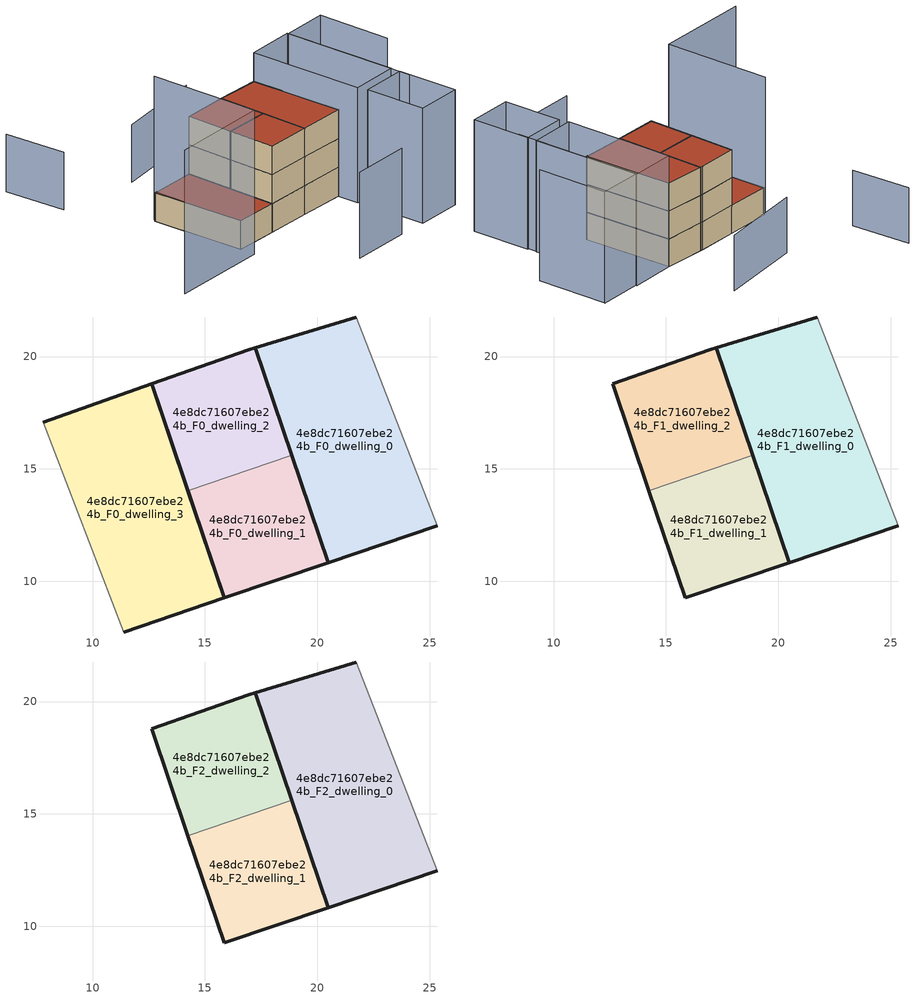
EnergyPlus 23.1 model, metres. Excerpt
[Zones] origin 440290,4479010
4e8dc71607ebe24b_F0_dwelling_0
 floor ground (EU_floor_Construction): 25.34,12.47 21.73,21.76 17.23,20.39 20.48,10.82 z0
 wall outside (EU_wall_Construction): 25.34,12.47 20.48,10.82 17.23,20.39 21.73,21.76 z0:3
 wall adiabatic (EU_wall_Construction): 21.73,21.76 25.34,12.47 z0:3
4e8dc71607ebe24b_F0_dwelling_1
 floor ground (EU_floor_Construction): 20.48,10.82 18.86,15.6 14.24,14.04 15.86,9.26 z0
 wall outside (EU_wall_Construction): 18.86,15.6 20.48,10.82 15.86,9.26 14.24,14.04 z0:3
 wall to 4e8dc71607ebe24b_F0_dwelling_2 (EU_wall_Construction): 14.24,14.04 18.86,15.6 z0:3
4e8dc71607ebe24b_F0_dwelling_2
 floor ground (EU_floor_Construction): 18.86,15.6 17.23,20.39 16.95,20.31 12.63,18.78 14.24,14.04 z0
 wall outside (EU_wall_Construction): 14.24,14.04 12.63,18.78 16.95,20.31 17.23,20.39 18.86,15.6 z0:3
4e8dc71607ebe24b_F0_dwelling_3
 floor ground (EU_floor_Construction): 15.86,9.26 12.63,18.78 7.81,17.08 11.4,7.74 z0
 wall outside (EU_wall_Construction): 7.81,17.08 12.63,18.78 15.86,9.26 11.4,7.74 z0:3
 wall adiabatic (EU_wall_Construction): 11.4,7.74 7.81,17.08 z0:3
 roof outside (EU_roof_Construction): 12.63,18.78 15.86,9.26 11.4,7.74 7.81,17.08 z3
4e8dc71607ebe24b_F1_dwelling_0
 floor to 4e8dc71607ebe24b_F0_dwelling_0 (EU_floor_Construction): 25.33,12.47 21.73,21.76 17.23,20.39 20.48,10.82 z3
 wall outside (EU_wall_Construction): 25.34,12.47 20.48,10.82 17.23,20.39 21.73,21.76 z3:6
 wall adiabatic (EU_wall_Construction): 21.73,21.76 25.34,12.47 z3:6
4e8dc71607ebe24b_F1_dwelling_1
 floor to 4e8dc71607ebe24b_F0_dwelling_1 (EU_floor_Construction): 20.48,10.82 18.86,15.6 14.24,14.04 15.86,9.26 z3
 wall outside (EU_wall_Construction): 18.86,15.6 20.48,10.82 15.86,9.26 14.24,14.04 z3:6
 wall to 4e8dc71607ebe24b_F1_dwelling_2 (EU_wall_Construction): 14.24,14.04 18.86,15.6 z3:6
4e8dc71607ebe24b_F1_dwelling_2
 floor to 4e8dc71607ebe24b_F0_dwelling_2 (EU_floor_Construction): 18.86,15.6 17.23,20.39 16.95,20.31 12.63,18.78 14.24,14.04 z3
 wall outside (EU_wall_Construction): 14.24,14.04 12.63,18.78 16.95,20.31 17.23,20.39 18.86,15.6 z3:6
4e8dc71607ebe24b_F2_dwelling_0
 floor to 4e8dc71607ebe24b_F1_dwelling_0 (EU_floor_Construction): 25.33,12.47 21.73,21.76 17.23,20.39 20.48,10.82 z6
 wall outside (EU_wall_Construction): 25.34,12.47 20.48,10.82 17.23,20.39 21.73,21.76 z6:9
 wall adiabatic (EU_wall_Construction): 21.73,21.76 25.34,12.47 z6:9
 roof outside (EU_roof_Construction): 21.73,21.76 25.34,12.47 20.48,10.82 17.23,20.39 z9
4e8dc71607ebe24b_F2_dwelling_1
 floor to 4e8dc71607ebe24b_F1_dwelling_1 (EU_floor_Construction): 20.48,10.82 18.86,15.6 14.24,14.04 15.86,9.26 z6
 wall outside (EU_wall_Construction): 18.86,15.6 20.48,10.82 15.86,9.26 14.24,14.04 z6:9
 wall to 4e8dc71607ebe24b_F2_dwelling_2 (EU_wall_Construction): 14.24,14.04 18.86,15.6 z6:9
 roof outside (EU_roof_Construction): 18.86,15.6 20.48,10.82 15.86,9.26 14.24,14.04 z9
4e8dc71607ebe24b_F2_dwelling_2
 floor to 4e8dc71607ebe24b_F1_dwelling_2 (EU_floor_Construction): 18.86,15.6 17.23,20.39 16.95,20.31 12.63,18.78 14.24,14.04 z6
 wall outside (EU_wall_Construction): 14.24,14.04 12.63,18.78 16.95,20.31 17.23,20.39 18.86,15.6 z6:9
 roof outside (EU_roof_Construction): 17.23,20.39 18.86,15.6 14.24,14.04 12.63,18.78 16.95,20.31 z9
shading: 19.84,0.23 25.92,2.4 z0:9; 31.54,10.03 26.61,23.44 / 26.61,23.44 31.23,25.14 / 33.94,17.67 31.26,25.07 / 31.19,11.17 33.47,5.07 / 33.47,5.07 28.81,3.33 / 28.81,3.33 26.53,9.42 / 26.53,9.42 31.19,11.17 / 26.57,23.56 30.83,12.09 / 30.83,12.09 25.99,10.29 / 25.99,10.29 21.73,21.76 / 21.73,21.76 26.57,23.56 z0:12; 7.92,17.38 11.96,6.24 / 11.96,6.24 1.98,2.62 z0:15; -0.63,29.83 1.88,23.7 / 19.19,29.61 10.43,25.28 z0:6
[Building]
EU S2 Campaign: North Axis=0; Terrain=City; Solar Distribution=FullExterior
[Site:Location]
Madrid: Latitude=40.5; Longitude=-3.5; Time Zone=1; Elevation=609
[SizingPeriod:WeatherFileDays]
AnnualSizingPeriod: Begin Month=1; Begin Day of Month=1; End Month=12; End Day of Month=31; Day of Week for Start Day=Monday; Use Weather File Daylight Saving Period=No; Use Weather File Rain and Snow Indicators=No
[MATERIAL]
EU_InternalMass_Material: Roughness=MediumRough; Thickness=0.1; Conductivity=1; Density=1800; Specific Heat=900; Thermal Absorptance=0.9; Solar Absorptance=0.7; Visible Absorptance=0.7
[MATERIAL:NOMASS] Roughness=MediumRough; Thermal Absorptance=0.9; Solar Absorptance=0.7; Visible Absorptance=0.7
Name | Thermal Resistance
EU_wall_NoMass | 0.609216
EU_roof_NoMass | 0.513268
EU_floor_NoMass | 0.568163
[CONSTRUCTION]
EU_wall_Construction: EU_wall_NoMass
EU_roof_Construction: EU_roof_NoMass
EU_floor_Construction: EU_floor_NoMass
EU_InternalMass_Construction: EU_InternalMass_Material
[ZONE] Type=1; Multiplier=1; Ceiling Height=autocalculate; Floor Area=autocalculate; Part of Total Floor Area=Yes
Name | Volume
4e8dc71607ebe24b_F0_dwelling_0; 4e8dc71607ebe24b_F1_dwelling_0; 4e8dc71607ebe24b_F2_dwelling_0 | 147.704
4e8dc71607ebe24b_F0_dwelling_1 | 73.8673
4e8dc71607ebe24b_F1_dwelling_1; 4e8dc71607ebe24b_F2_dwelling_1 | 73.8677
4e8dc71607ebe24b_F0_dwelling_2; 4e8dc71607ebe24b_F1_dwelling_2; 4e8dc71607ebe24b_F2_dwelling_2 | 73.8519
4e8dc71607ebe24b_F0_dwelling_3 | 147.691
[INTERNALMASS] Construction=EU_InternalMass_Construction
Name | Zone or ZoneList | Surface Area
4e8dc71607ebe24b_F0_dwelling_0_EU_InternalMass | 4e8dc71607ebe24b_F0_dwelling_0 | 49.2347
4e8dc71607ebe24b_F0_dwelling_1_EU_InternalMass | 4e8dc71607ebe24b_F0_dwelling_1 | 24.6225
4e8dc71607ebe24b_F0_dwelling_2_EU_InternalMass | 4e8dc71607ebe24b_F0_dwelling_2 | 24.6173
4e8dc71607ebe24b_F0_dwelling_3_EU_InternalMass | 4e8dc71607ebe24b_F0_dwelling_3 | 49.2305
4e8dc71607ebe24b_F1_dwelling_0_EU_InternalMass | 4e8dc71607ebe24b_F1_dwelling_0 | 49.2347
4e8dc71607ebe24b_F1_dwelling_1_EU_InternalMass | 4e8dc71607ebe24b_F1_dwelling_1 | 49.242
4e8dc71607ebe24b_F1_dwelling_2_EU_InternalMass | 4e8dc71607ebe24b_F1_dwelling_2 | 49.2305
4e8dc71607ebe24b_F2_dwelling_0_EU_InternalMass | 4e8dc71607ebe24b_F2_dwelling_0 | 49.2347
4e8dc71607ebe24b_F2_dwelling_1_EU_InternalMass | 4e8dc71607ebe24b_F2_dwelling_1 | 49.242
4e8dc71607ebe24b_F2_dwelling_2_EU_InternalMass | 4e8dc71607ebe24b_F2_dwelling_2 | 49.2305
[OTHEREQUIPMENT] Fuel Type=Electricity; Design Level Calculation Method=Watts/Area; Power per Zone Floor Area=1; Fraction Latent=0; Fraction Radiant=0; Fraction Lost=0; Carbon Dioxide Generation Rate=0; EndUse Subcategory=EU_Step8_InternalGains
Name | Zone or ZoneList or Space or SpaceList | Schedule
EU_Step8_InternalGain_4e8dc71607ebe24b_F0_dwelling_0_f000 | 4e8dc71607ebe24b_F0_dwelling_0 | EU_Step8_GainSchedule_4e8dc71607ebe24b_F0_dwelling_0_f000
EU_Step8_InternalGain_4e8dc71607ebe24b_F0_dwelling_1_f000 | 4e8dc71607ebe24b_F0_dwelling_1 | EU_Step8_GainSchedule_4e8dc71607ebe24b_F0_dwelling_1_f000
EU_Step8_InternalGain_4e8dc71607ebe24b_F0_dwelling_2_f000 | 4e8dc71607ebe24b_F0_dwelling_2 | EU_Step8_GainSchedule_4e8dc71607ebe24b_F0_dwelling_2_f000
EU_Step8_InternalGain_4e8dc71607ebe24b_F0_dwelling_3_f000 | 4e8dc71607ebe24b_F0_dwelling_3 | EU_Step8_GainSchedule_4e8dc71607ebe24b_F0_dwelling_3_f000
EU_Step8_InternalGain_4e8dc71607ebe24b_F1_dwelling_0_f000 | 4e8dc71607ebe24b_F1_dwelling_0 | EU_Step8_GainSchedule_4e8dc71607ebe24b_F1_dwelling_0_f000
EU_Step8_InternalGain_4e8dc71607ebe24b_F1_dwelling_1_f000 | 4e8dc71607ebe24b_F1_dwelling_1 | EU_Step8_GainSchedule_4e8dc71607ebe24b_F1_dwelling_1_f000
EU_Step8_InternalGain_4e8dc71607ebe24b_F1_dwelling_2_f000 | 4e8dc71607ebe24b_F1_dwelling_2 | EU_Step8_GainSchedule_4e8dc71607ebe24b_F1_dwelling_2_f000
EU_Step8_InternalGain_4e8dc71607ebe24b_F2_dwelling_0_f000 | 4e8dc71607ebe24b_F2_dwelling_0 | EU_Step8_GainSchedule_4e8dc71607ebe24b_F2_dwelling_0_f000
EU_Step8_InternalGain_4e8dc71607ebe24b_F2_dwelling_1_f000 | 4e8dc71607ebe24b_F2_dwelling_1 | EU_Step8_GainSchedule_4e8dc71607ebe24b_F2_dwelling_1_f000
EU_Step8_InternalGain_4e8dc71607ebe24b_F2_dwelling_2_f000 | 4e8dc71607ebe24b_F2_dwelling_2 | EU_Step8_GainSchedule_4e8dc71607ebe24b_F2_dwelling_2_f000
[ZONEVENTILATION:DESIGNFLOWRATE] Schedule=EU_AlwaysOn; Design Flow Rate Calculation Method=AirChanges/Hour; Air Changes per Hour=0.752966; Ventilation Type=Natural; Fan Pressure Rise=0; Fan Total Efficiency=1; Constant Term Coefficient=1; Temperature Term Coefficient=0; Velocity Term Coefficient=0; Velocity Squared Term Coefficient=0; Minimum Indoor Temperature=-100; Maximum Indoor Temperature=100; Delta Temperature=-100; Minimum Outdoor Temperature=-100; Maximum Outdoor Temperature=100; Maximum Wind Speed=40
Name | Zone or ZoneList or Space or SpaceList
EU_ConstantAir_4e8dc71607ebe24b_F0_dwelling_0 | 4e8dc71607ebe24b_F0_dwelling_0
EU_ConstantAir_4e8dc71607ebe24b_F0_dwelling_1 | 4e8dc71607ebe24b_F0_dwelling_1
EU_ConstantAir_4e8dc71607ebe24b_F0_dwelling_2 | 4e8dc71607ebe24b_F0_dwelling_2
EU_ConstantAir_4e8dc71607ebe24b_F0_dwelling_3 | 4e8dc71607ebe24b_F0_dwelling_3
EU_ConstantAir_4e8dc71607ebe24b_F1_dwelling_0 | 4e8dc71607ebe24b_F1_dwelling_0
EU_ConstantAir_4e8dc71607ebe24b_F1_dwelling_1 | 4e8dc71607ebe24b_F1_dwelling_1
EU_ConstantAir_4e8dc71607ebe24b_F1_dwelling_2 | 4e8dc71607ebe24b_F1_dwelling_2
EU_ConstantAir_4e8dc71607ebe24b_F2_dwelling_0 | 4e8dc71607ebe24b_F2_dwelling_0
EU_ConstantAir_4e8dc71607ebe24b_F2_dwelling_1 | 4e8dc71607ebe24b_F2_dwelling_1
EU_ConstantAir_4e8dc71607ebe24b_F2_dwelling_2 | 4e8dc71607ebe24b_F2_dwelling_2
[HVACTEMPLATE:THERMOSTAT] Constant Heating Setpoint=20; Constant Cooling Setpoint=50
EU_HeatOnly_4e8dc71607ebe24b_F0_dwelling_0; EU_HeatOnly_4e8dc71607ebe24b_F0_dwelling_1; EU_HeatOnly_4e8dc71607ebe24b_F0_dwelling_2; EU_HeatOnly_4e8dc71607ebe24b_F0_dwelling_3; EU_HeatOnly_4e8dc71607ebe24b_F1_dwelling_0; EU_HeatOnly_4e8dc71607ebe24b_F1_dwelling_1; EU_HeatOnly_4e8dc71607ebe24b_F1_dwelling_2; EU_HeatOnly_4e8dc71607ebe24b_F2_dwelling_0; EU_HeatOnly_4e8dc71607ebe24b_F2_dwelling_1; EU_HeatOnly_4e8dc71607ebe24b_F2_dwelling_2
[HVACTEMPLATE:ZONE:IDEALLOADSAIRSYSTEM] System Availability Schedule=EU_AlwaysOn; Maximum Heating Supply Air Temperature=50; Minimum Cooling Supply Air Temperature=13; Maximum Heating Supply Air Humidity Ratio=0.0156; Minimum Cooling Supply Air Humidity Ratio=0.0077; Heating Limit=NoLimit; Cooling Limit=NoLimit; Heating Availability Schedule=EU_AlwaysOn; Cooling Availability Schedule=EU_CoolingOff; Dehumidification Control Type=ConstantSensibleHeatRatio; Cooling Sensible Heat Ratio=0.7; Dehumidification Setpoint=60; Humidification Control Type=None; Humidification Setpoint=30; Outdoor Air Method=None; Outdoor Air Flow Rate per Person=0.00944; Outdoor Air Flow Rate per Zone Floor Area=0; Outdoor Air Flow Rate per Zone=0; Demand Controlled Ventilation Type=None; Outdoor Air Economizer Type=NoEconomizer; Heat Recovery Type=None; Sensible Heat Recovery Effectiveness=0.7; Latent Heat Recovery Effectiveness=0.65
Name | Template Thermostat
4e8dc71607ebe24b_F0_dwelling_0 | EU_HeatOnly_4e8dc71607ebe24b_F0_dwelling_0
4e8dc71607ebe24b_F0_dwelling_1 | EU_HeatOnly_4e8dc71607ebe24b_F0_dwelling_1
4e8dc71607ebe24b_F0_dwelling_2 | EU_HeatOnly_4e8dc71607ebe24b_F0_dwelling_2
4e8dc71607ebe24b_F0_dwelling_3 | EU_HeatOnly_4e8dc71607ebe24b_F0_dwelling_3
4e8dc71607ebe24b_F1_dwelling_0 | EU_HeatOnly_4e8dc71607ebe24b_F1_dwelling_0
4e8dc71607ebe24b_F1_dwelling_1 | EU_HeatOnly_4e8dc71607ebe24b_F1_dwelling_1
4e8dc71607ebe24b_F1_dwelling_2 | EU_HeatOnly_4e8dc71607ebe24b_F1_dwelling_2
4e8dc71607ebe24b_F2_dwelling_0 | EU_HeatOnly_4e8dc71607ebe24b_F2_dwelling_0
4e8dc71607ebe24b_F2_dwelling_1 | EU_HeatOnly_4e8dc71607ebe24b_F2_dwelling_1
4e8dc71607ebe24b_F2_dwelling_2 | EU_HeatOnly_4e8dc71607ebe24b_F2_dwelling_2
[SIZING:ZONE] Zone Cooling Design Supply Air Temperature Input Method=SupplyAirTemperature; Zone Cooling Design Supply Air Temperature=13; Zone Heating Design Supply Air Temperature Input Method=SupplyAirTemperature; Zone Heating Design Supply Air Temperature=50; Zone Cooling Design Supply Air Humidity Ratio=0.008; Zone Heating Design Supply Air Humidity Ratio=0.008; Cooling Design Air Flow Method=DesignDay; Cooling Design Air Flow Rate=0; Cooling Minimum Air Flow per Zone Floor Area=0.000762; Cooling Minimum Air Flow=0; Cooling Minimum Air Flow Fraction=0.2; Heating Design Air Flow Method=DesignDay; Heating Design Air Flow Rate=0; Heating Maximum Air Flow per Zone Floor Area=0.002032; Heating Maximum Air Flow=0.141576; Heating Maximum Air Flow Fraction=0.3; Account for Dedicated Outdoor Air System=No; Dedicated Outdoor Air System Control Strategy=NeutralSupplyAir; Dedicated Outdoor Air Low Setpoint Temperature for Design=autosize; Dedicated Outdoor Air High Setpoint Temperature for Design=autosize; Zone Load Sizing Method=Sensible Load Only No Latent Load; Zone Latent Cooling Design Supply Air Humidity Ratio Input Method=HumidityRatioDifference; Zone Cooling Design Supply Air Humidity Ratio Difference=0.005; Zone Latent Heating Design Supply Air Humidity Ratio Input Method=HumidityRatioDifference; Zone Humidification Design Supply Air Humidity Ratio Difference=0.005
4e8dc71607ebe24b_F0_dwelling_0; 4e8dc71607ebe24b_F0_dwelling_1; 4e8dc71607ebe24b_F0_dwelling_2; 4e8dc71607ebe24b_F0_dwelling_3; 4e8dc71607ebe24b_F1_dwelling_0; 4e8dc71607ebe24b_F1_dwelling_1; 4e8dc71607ebe24b_F1_dwelling_2; 4e8dc71607ebe24b_F2_dwelling_0; 4e8dc71607ebe24b_F2_dwelling_1; 4e8dc71607ebe24b_F2_dwelling_2
[SCHEDULE:CONSTANT]
Name | Hourly Value
EU_AlwaysOn | 1
EU_CoolingOff | 0
[SCHEDULE:FILE] Column Number=1; Rows to Skip at Top=0; Number of Hours of Data=8760; Column Separator=Comma; Interpolate to Timestep=No; Minutes per Item=60; Adjust Schedule for Daylight Savings=Yes
Name | File
EU_Step8_GainSchedule_4e8dc71607ebe24b_F0_dwelling_0_f000 | ../../schedules/4e8dc71607ebe24b/4e8dc71607ebe24b_F0_dwelling_0_f000_gain.csv
EU_Step8_GainSchedule_4e8dc71607ebe24b_F0_dwelling_1_f000 | ../../schedules/4e8dc71607ebe24b/4e8dc71607ebe24b_F0_dwelling_1_f000_gain.csv
EU_Step8_GainSchedule_4e8dc71607ebe24b_F0_dwelling_2_f000 | ../../schedules/4e8dc71607ebe24b/4e8dc71607ebe24b_F0_dwelling_2_f000_gain.csv
EU_Step8_GainSchedule_4e8dc71607ebe24b_F0_dwelling_3_f000 | ../../schedules/4e8dc71607ebe24b/4e8dc71607ebe24b_F0_dwelling_3_f000_gain.csv
EU_Step8_GainSchedule_4e8dc71607ebe24b_F1_dwelling_0_f000 | ../../schedules/4e8dc71607ebe24b/4e8dc71607ebe24b_F1_dwelling_0_f000_gain.csv
EU_Step8_GainSchedule_4e8dc71607ebe24b_F1_dwelling_1_f000 | ../../schedules/4e8dc71607ebe24b/4e8dc71607ebe24b_F1_dwelling_1_f000_gain.csv
EU_Step8_GainSchedule_4e8dc71607ebe24b_F1_dwelling_2_f000 | ../../schedules/4e8dc71607ebe24b/4e8dc71607ebe24b_F1_dwelling_2_f000_gain.csv
EU_Step8_GainSchedule_4e8dc71607ebe24b_F2_dwelling_0_f000 | ../../schedules/4e8dc71607ebe24b/4e8dc71607ebe24b_F2_dwelling_0_f000_gain.csv
EU_Step8_GainSchedule_4e8dc71607ebe24b_F2_dwelling_1_f000 | ../../schedules/4e8dc71607ebe24b/4e8dc71607ebe24b_F2_dwelling_1_f000_gain.csv
EU_Step8_GainSchedule_4e8dc71607ebe24b_F2_dwelling_2_f000 | ../../schedules/4e8dc71607ebe24b/4e8dc71607ebe24b_F2_dwelling_2_f000_gain.csv
